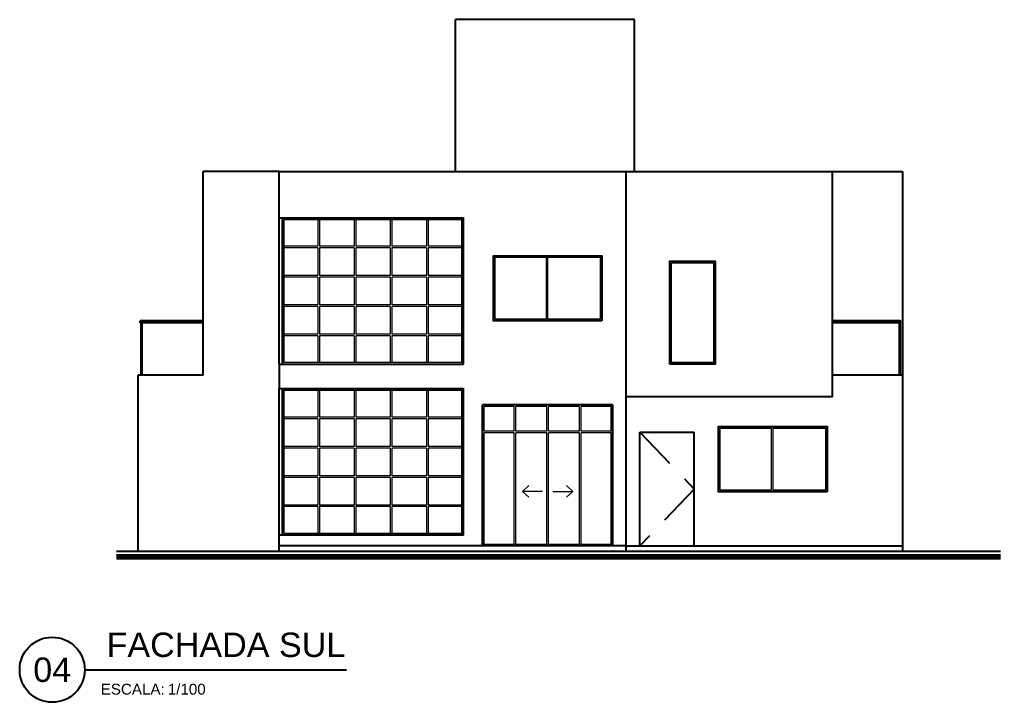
# Model space of a CAD drawing. Header units: metres. Extents: x 47360 to 47486, y 23388 to 23461.
# Drawn here: x 47364.63 to 47382.76, y 23448.25 to 23460.83 of the extents above; entities that cross this region are included whole.
import ezdxf
from ezdxf.enums import TextEntityAlignment as Align

# ---------------------------------------------------------------- set-up
doc = ezdxf.new("R2010")
doc.units = ezdxf.units.M
doc.header["$LTSCALE"] = 0.25
doc.linetypes.add('HIDDEN2', pattern=[4.7625, 3.175, -1.5875])
for name, color, linetype in [('ARQ_ALV CT', 4, 'Continuous'), ('ARQ_METAL CT', 2, 'Continuous'), ('ARQ_PROJ INF', 1, 'HIDDEN2'), ('ARQ_VISTA 01', 1, 'Continuous'), ('ARQ_VISTA 02', 2, 'Continuous'), ('ARQ_VISTA 03', 3, 'Continuous'), ('SIMB_02', 2, 'Continuous'), ('SIMB_TXT', 1, 'Continuous')]:
    doc.layers.add(name, color=color, linetype=linetype)
doc.layers.add('ARQ_CINZA 02', color=251, linetype='Continuous', lineweight=9)
doc.layers.add('ARQ_CINZA 04', color=253, linetype='Continuous', lineweight=9)
doc.styles.add('SIMB', font='arial.ttf')

# ---------------------------------------------------------------- blocks, each defined once
blk = doc.blocks.new('*U365')
at = {"layer": 'SIMB_02'}
blk.add_line((6, 0), (54.25, 0), dxfattribs=at)
blk.add_circle((0, 0), 6, dxfattribs=at)
at = {"layer": 'SIMB_TXT', "style": 'SIMB'}
blk.add_text('ESCALA:', height=2, dxfattribs=at).set_placement((8.94, -4.58))
blk.add_attdef('TITULO_DO_DESENHO', text='', height=4.5, dxfattribs=at).set_placement((10.02, 1), align=Align.BOTTOM_LEFT)
blk.add_attdef('NUM', text='', height=4.5, dxfattribs=at).set_placement((0, 0), align=Align.MIDDLE_CENTER)
blk.add_attdef('ESCALA', (21.3, -4.58), '', height=2, dxfattribs=at)

msp = doc.modelspace()

# ---------------------------------------------------------------- linework, layer by layer
at = {"layer": 'ARQ_ALV CT'}
for p, q in [((47375.814, 23458.032), (47379.614, 23458.032)), ((47375.814, 23453.882), (47375.814, 23458.032)), ((47379.614, 23453.882), (47379.614, 23458.032)), ((47379.614, 23453.882), (47375.814, 23453.882))]:
    msp.add_line(p, q, dxfattribs=at)
msp.add_lwpolyline([(47376.614, 23454.482), (47376.614, 23456.382), (47377.451, 23456.382), (47377.451, 23454.482)], close=True, dxfattribs=at)
at = {"layer": 'ARQ_CINZA 02', "const_width": 0.1}
msp.add_lwpolyline([(47366.414, 23450.932), (47382.714, 23450.932)], dxfattribs=at)
at = {"layer": 'ARQ_CINZA 04'}
for p, q in [((47369.504, 23454.512), (47369.504, 23457.152)), ((47369.504, 23457.152), (47372.784, 23457.152)), ((47370.127, 23457.152), (47370.127, 23456.657)), ((47370.157, 23457.152), (47370.157, 23456.657)), ((47370.795, 23457.152), (47370.795, 23456.657)), ((47370.825, 23457.152), (47370.825, 23456.657)), ((47371.463, 23457.152), (47371.463, 23456.657)), ((47371.493, 23457.152), (47371.493, 23456.657)), ((47372.131, 23457.152), (47372.131, 23456.657)), ((47372.161, 23457.152), (47372.161, 23456.657)), ((47372.784, 23454.512), (47372.784, 23457.152)), ((47370.127, 23456.657), (47369.504, 23456.657)), ((47370.127, 23456.627), (47369.504, 23456.627)), ((47370.127, 23456.627), (47370.127, 23456.117)), ((47370.795, 23456.657), (47370.157, 23456.657)), ((47370.157, 23456.627), (47370.157, 23456.117)), ((47370.795, 23456.627), (47370.157, 23456.627)), ((47370.795, 23456.627), (47370.795, 23456.117)), ((47371.463, 23456.657), (47370.825, 23456.657)), ((47370.825, 23456.627), (47370.825, 23456.117)), ((47371.463, 23456.627), (47370.825, 23456.627)), ((47371.463, 23456.627), (47371.463, 23456.117)), ((47372.131, 23456.657), (47371.493, 23456.657)), ((47371.493, 23456.627), (47371.493, 23456.117)), ((47372.131, 23456.627), (47371.493, 23456.627)), ((47372.131, 23456.627), (47372.131, 23456.117)), ((47372.784, 23456.657), (47372.161, 23456.657)), ((47372.161, 23456.627), (47372.161, 23456.117)), ((47372.784, 23456.627), (47372.161, 23456.627)), ((47374.334, 23456.452), (47374.334, 23455.312)), ((47374.364, 23456.482), (47374.364, 23455.282)), ((47370.127, 23456.117), (47369.504, 23456.117)), ((47370.127, 23456.087), (47369.504, 23456.087)), ((47370.127, 23456.087), (47370.127, 23455.577)), ((47370.795, 23456.117), (47370.157, 23456.117)), ((47370.157, 23456.087), (47370.157, 23455.577)), ((47370.795, 23456.087), (47370.157, 23456.087)), ((47370.795, 23456.087), (47370.795, 23455.577)), ((47371.463, 23456.117), (47370.825, 23456.117)), ((47370.825, 23456.087), (47370.825, 23455.577)), ((47371.463, 23456.087), (47370.825, 23456.087)), ((47371.463, 23456.087), (47371.463, 23455.577)), ((47372.131, 23456.117), (47371.493, 23456.117)), ((47371.493, 23456.087), (47371.493, 23455.577)), ((47372.131, 23456.087), (47371.493, 23456.087)), ((47372.131, 23456.087), (47372.131, 23455.577)), ((47372.784, 23456.117), (47372.161, 23456.117)), ((47372.784, 23456.087), (47372.161, 23456.087)), ((47372.161, 23456.087), (47372.161, 23455.577)), ((47370.127, 23455.577), (47369.504, 23455.577)), ((47370.127, 23455.547), (47369.504, 23455.547)), ((47370.127, 23455.547), (47370.127, 23455.037)), ((47370.795, 23455.577), (47370.157, 23455.577)), ((47370.157, 23455.547), (47370.157, 23455.037)), ((47370.795, 23455.547), (47370.157, 23455.547)), ((47370.795, 23455.547), (47370.795, 23455.037)), ((47371.463, 23455.577), (47370.825, 23455.577)), ((47370.825, 23455.547), (47370.825, 23455.037)), ((47371.463, 23455.547), (47370.825, 23455.547)), ((47371.463, 23455.547), (47371.463, 23455.037)), ((47372.131, 23455.577), (47371.493, 23455.577)), ((47372.131, 23455.547), (47371.493, 23455.547)), ((47371.493, 23455.547), (47371.493, 23455.037)), ((47372.131, 23455.547), (47372.131, 23455.037)), ((47372.784, 23455.577), (47372.161, 23455.577)), ((47372.784, 23455.547), (47372.161, 23455.547)), ((47372.161, 23455.547), (47372.161, 23455.037)), ((47370.127, 23455.037), (47369.504, 23455.037)), ((47370.127, 23455.007), (47369.504, 23455.007)), ((47370.127, 23455.007), (47370.127, 23454.512)), ((47370.795, 23455.037), (47370.157, 23455.037)), ((47370.157, 23455.007), (47370.157, 23454.512)), ((47370.795, 23455.007), (47370.157, 23455.007)), ((47370.795, 23455.007), (47370.795, 23454.512)), ((47371.463, 23455.037), (47370.825, 23455.037)), ((47371.463, 23455.007), (47370.825, 23455.007)), ((47370.825, 23455.007), (47370.825, 23454.512)), ((47371.463, 23455.007), (47371.463, 23454.512)), ((47372.131, 23455.037), (47371.493, 23455.037)), ((47372.131, 23455.007), (47371.493, 23455.007)), ((47371.493, 23455.007), (47371.493, 23454.512)), ((47372.131, 23455.007), (47372.131, 23454.512)), ((47372.784, 23455.037), (47372.161, 23455.037)), ((47372.784, 23455.007), (47372.161, 23455.007)), ((47372.161, 23455.007), (47372.161, 23454.512)), ((47372.784, 23454.512), (47369.504, 23454.512)), ((47369.504, 23451.362), (47369.504, 23454.002)), ((47369.504, 23454.002), (47372.784, 23454.002)), ((47370.127, 23454.002), (47370.127, 23453.507)), ((47370.157, 23454.002), (47370.157, 23453.507)), ((47370.795, 23454.002), (47370.795, 23453.507)), ((47370.825, 23454.002), (47370.825, 23453.507)), ((47371.463, 23454.002), (47371.463, 23453.507)), ((47371.493, 23454.002), (47371.493, 23453.507)), ((47372.131, 23454.002), (47372.131, 23453.507)), ((47372.161, 23454.002), (47372.161, 23453.507)), ((47372.784, 23451.362), (47372.784, 23454.002)), ((47373.749, 23453.702), (47373.194, 23453.702)), ((47373.194, 23453.247), (47373.194, 23453.702)), ((47373.749, 23453.247), (47373.749, 23453.702)), ((47373.779, 23453.247), (47373.779, 23453.702)), ((47374.349, 23453.702), (47373.779, 23453.702)), ((47374.349, 23453.247), (47374.349, 23453.702)), ((47374.379, 23453.247), (47374.379, 23453.702)), ((47374.949, 23453.702), (47374.379, 23453.702)), ((47374.949, 23453.247), (47374.949, 23453.702)), ((47375.534, 23453.702), (47374.979, 23453.702)), ((47374.979, 23453.247), (47374.979, 23453.702)), ((47375.534, 23453.247), (47375.534, 23453.702)), ((47370.127, 23453.507), (47369.504, 23453.507)), ((47370.127, 23453.477), (47369.504, 23453.477)), ((47370.127, 23453.477), (47370.127, 23452.967)), ((47370.795, 23453.507), (47370.157, 23453.507)), ((47370.157, 23453.477), (47370.157, 23452.967)), ((47370.795, 23453.477), (47370.157, 23453.477)), ((47370.795, 23453.477), (47370.795, 23452.967)), ((47371.463, 23453.507), (47370.825, 23453.507)), ((47370.825, 23453.477), (47370.825, 23452.967)), ((47371.463, 23453.477), (47370.825, 23453.477)), ((47371.463, 23453.477), (47371.463, 23452.967)), ((47372.131, 23453.507), (47371.493, 23453.507)), ((47371.493, 23453.477), (47371.493, 23452.967)), ((47372.131, 23453.477), (47371.493, 23453.477)), ((47372.131, 23453.477), (47372.131, 23452.967)), ((47372.784, 23453.507), (47372.161, 23453.507)), ((47372.784, 23453.477), (47372.161, 23453.477)), ((47372.161, 23453.477), (47372.161, 23452.967)), ((47373.749, 23453.247), (47373.194, 23453.247)), ((47374.349, 23453.247), (47373.779, 23453.247)), ((47374.949, 23453.247), (47374.379, 23453.247)), ((47375.534, 23453.247), (47374.979, 23453.247)), ((47378.484, 23453.302), (47378.484, 23452.162)), ((47378.514, 23453.332), (47378.514, 23452.132)), ((47373.194, 23451.132), (47373.194, 23453.217)), ((47373.749, 23453.217), (47373.194, 23453.217)), ((47373.749, 23451.132), (47373.749, 23453.217)), ((47373.779, 23451.132), (47373.779, 23453.217)), ((47374.349, 23453.217), (47373.779, 23453.217)), ((47374.349, 23451.132), (47374.349, 23453.217)), ((47374.379, 23451.132), (47374.379, 23453.217)), ((47374.949, 23453.217), (47374.379, 23453.217)), ((47374.949, 23451.132), (47374.949, 23453.217)), ((47374.979, 23451.132), (47374.979, 23453.217)), ((47375.534, 23453.217), (47374.979, 23453.217)), ((47375.534, 23451.132), (47375.534, 23453.217)), ((47370.127, 23452.967), (47369.504, 23452.967)), ((47370.127, 23452.937), (47369.504, 23452.937)), ((47370.127, 23452.937), (47370.127, 23452.427)), ((47370.795, 23452.967), (47370.157, 23452.967)), ((47370.157, 23452.937), (47370.157, 23452.427)), ((47370.795, 23452.937), (47370.157, 23452.937)), ((47370.795, 23452.937), (47370.795, 23452.427)), ((47371.463, 23452.967), (47370.825, 23452.967)), ((47370.825, 23452.937), (47370.825, 23452.427)), ((47371.463, 23452.937), (47370.825, 23452.937)), ((47371.463, 23452.937), (47371.463, 23452.427)), ((47372.131, 23452.967), (47371.493, 23452.967)), ((47371.493, 23452.937), (47371.493, 23452.427)), ((47372.131, 23452.937), (47371.493, 23452.937)), ((47372.131, 23452.937), (47372.131, 23452.427)), ((47372.784, 23452.967), (47372.161, 23452.967)), ((47372.784, 23452.937), (47372.161, 23452.937)), ((47372.161, 23452.937), (47372.161, 23452.427)), ((47370.127, 23452.427), (47369.504, 23452.427)), ((47370.127, 23452.397), (47369.504, 23452.397)), ((47370.127, 23452.397), (47370.127, 23451.887)), ((47370.795, 23452.427), (47370.157, 23452.427)), ((47370.157, 23452.397), (47370.157, 23451.887)), ((47370.795, 23452.397), (47370.157, 23452.397)), ((47370.795, 23452.397), (47370.795, 23451.887)), ((47371.463, 23452.427), (47370.825, 23452.427)), ((47370.825, 23452.397), (47370.825, 23451.887)), ((47371.463, 23452.397), (47370.825, 23452.397)), ((47371.463, 23452.397), (47371.463, 23451.887)), ((47372.131, 23452.427), (47371.493, 23452.427)), ((47371.493, 23452.397), (47371.493, 23451.887)), ((47372.131, 23452.397), (47371.493, 23452.397)), ((47372.131, 23452.397), (47372.131, 23451.887)), ((47372.784, 23452.427), (47372.161, 23452.427)), ((47372.784, 23452.397), (47372.161, 23452.397)), ((47372.161, 23452.397), (47372.161, 23451.887)), ((47373.899, 23452.139), (47374.018, 23452.244)), ((47374.829, 23452.139), (47374.711, 23452.244)), ((47374.27, 23452.139), (47373.899, 23452.139)), ((47373.899, 23452.139), (47374.018, 23452.034)), ((47374.458, 23452.139), (47374.829, 23452.139)), ((47374.829, 23452.139), (47374.711, 23452.034)), ((47370.127, 23451.887), (47369.504, 23451.887)), ((47370.127, 23451.857), (47369.504, 23451.857)), ((47370.127, 23451.857), (47370.127, 23451.362)), ((47370.795, 23451.887), (47370.157, 23451.887)), ((47370.157, 23451.857), (47370.157, 23451.362)), ((47370.795, 23451.857), (47370.157, 23451.857)), ((47370.795, 23451.857), (47370.795, 23451.362)), ((47371.463, 23451.887), (47370.825, 23451.887)), ((47370.825, 23451.857), (47370.825, 23451.362)), ((47371.463, 23451.857), (47370.825, 23451.857)), ((47371.463, 23451.857), (47371.463, 23451.362)), ((47372.131, 23451.887), (47371.493, 23451.887)), ((47371.493, 23451.857), (47371.493, 23451.362)), ((47372.131, 23451.857), (47371.493, 23451.857)), ((47372.131, 23451.857), (47372.131, 23451.362)), ((47372.784, 23451.887), (47372.161, 23451.887)), ((47372.784, 23451.857), (47372.161, 23451.857)), ((47372.161, 23451.857), (47372.161, 23451.362)), ((47372.784, 23451.362), (47369.504, 23451.362)), ((47373.749, 23451.162), (47373.194, 23451.162)), ((47374.349, 23451.162), (47373.779, 23451.162)), ((47374.949, 23451.162), (47374.379, 23451.162)), ((47375.534, 23451.162), (47374.979, 23451.162))]:
    msp.add_line(p, q, dxfattribs=at)
for points in [[(47374.334, 23455.312), (47373.394, 23455.312), (47373.394, 23456.452), (47374.334, 23456.452)], [(47374.364, 23456.452), (47375.334, 23456.452), (47375.334, 23455.312), (47374.364, 23455.312)], [(47378.484, 23452.162), (47377.544, 23452.162), (47377.544, 23453.302), (47378.484, 23453.302)], [(47378.514, 23453.302), (47379.484, 23453.302), (47379.484, 23452.162), (47378.514, 23452.162)]]:
    msp.add_lwpolyline(points, dxfattribs=at)
msp.add_lwpolyline([(47376.644, 23454.512), (47376.644, 23456.352), (47377.421, 23456.352), (47377.421, 23454.512)], close=True, dxfattribs=at)
at = {"layer": 'ARQ_METAL CT'}
for p, q in [((47380.854, 23455.282), (47379.614, 23455.282)), ((47380.854, 23455.242), (47379.614, 23455.242)), ((47380.844, 23455.242), (47380.844, 23454.282)), ((47380.864, 23455.244), (47380.864, 23454.282))]:
    msp.add_line(p, q, dxfattribs=at)
msp.add_arc((47380.854, 23455.262), 0.02, 270, 90, dxfattribs=at)
at = {"layer": 'ARQ_PROJ INF'}
for p, q in [((47376.064, 23453.232), (47377.064, 23452.182)), ((47377.064, 23452.182), (47376.064, 23451.132))]:
    msp.add_line(p, q, dxfattribs=at)
at = {"layer": 'ARQ_VISTA 01'}
for p, q in [((47375.964, 23460.832), (47372.664, 23460.832)), ((47372.664, 23458.032), (47372.664, 23460.832)), ((47375.964, 23458.032), (47375.964, 23460.832)), ((47368.014, 23454.282), (47368.014, 23458.032)), ((47369.414, 23458.032), (47368.014, 23458.032)), ((47379.614, 23458.032), (47380.914, 23458.032)), ((47380.914, 23454.282), (47380.914, 23458.032)), ((47369.414, 23454.482), (47369.414, 23457.182)), ((47368.014, 23455.282), (47366.854, 23455.282)), ((47366.854, 23455.242), (47366.854, 23455.282)), ((47368.014, 23455.242), (47366.854, 23455.242)), ((47366.864, 23455.242), (47366.864, 23454.282)), ((47366.884, 23455.242), (47366.884, 23454.282)), ((47366.814, 23451.032), (47366.814, 23454.282)), ((47368.014, 23454.282), (47366.814, 23454.282)), ((47369.414, 23451.332), (47369.414, 23454.032))]:
    msp.add_line(p, q, dxfattribs=at)
at = {"layer": 'ARQ_VISTA 02'}
for p, q in [((47369.414, 23458.032), (47375.814, 23458.032)), ((47369.414, 23457.182), (47369.414, 23458.032)), ((47369.414, 23457.182), (47372.814, 23457.182)), ((47369.474, 23454.482), (47369.474, 23457.182)), ((47372.814, 23454.482), (47372.814, 23457.182)), ((47369.414, 23454.482), (47372.814, 23454.482)), ((47369.414, 23454.482), (47369.414, 23454.032)), ((47369.414, 23454.032), (47372.814, 23454.032)), ((47369.474, 23451.332), (47369.474, 23454.032)), ((47372.814, 23451.332), (47372.814, 23454.032)), ((47373.164, 23451.132), (47373.164, 23453.732)), ((47375.564, 23453.732), (47373.164, 23453.732)), ((47375.564, 23451.132), (47375.564, 23453.732)), ((47369.414, 23451.032), (47369.414, 23451.332)), ((47372.814, 23451.332), (47369.414, 23451.332)), ((47375.814, 23451.132), (47369.414, 23451.132))]:
    msp.add_line(p, q, dxfattribs=at)
msp.add_lwpolyline([(47375.364, 23455.282), (47373.364, 23455.282), (47373.364, 23456.482), (47375.364, 23456.482)], close=True, dxfattribs=at)
at = {"layer": 'ARQ_VISTA 03'}
for p, q in [((47380.914, 23454.282), (47379.614, 23454.282)), ((47380.914, 23451.032), (47380.914, 23454.282)), ((47375.814, 23451.032), (47375.814, 23453.882)), ((47376.064, 23451.132), (47376.064, 23453.232)), ((47376.064, 23453.232), (47377.064, 23453.232)), ((47377.064, 23451.132), (47377.064, 23453.232)), ((47375.814, 23451.132), (47380.914, 23451.132)), ((47382.714, 23451.032), (47366.414, 23451.032))]:
    msp.add_line(p, q, dxfattribs=at)
msp.add_lwpolyline([(47379.514, 23452.132), (47377.514, 23452.132), (47377.514, 23453.332), (47379.514, 23453.332)], close=True, dxfattribs=at)

# ---------------------------------------------------------------- block references
at = {"xscale": 0.1, "yscale": 0.1, "zscale": 0.1}
msp.add_blockref('*U365', (47365.231, 23448.851), dxfattribs=at).add_auto_attribs({'TITULO_DO_DESENHO': 'FACHADA SUL', 'NUM': '04', 'ESCALA': '1/100'})

doc.saveas('drawing.dxf')
